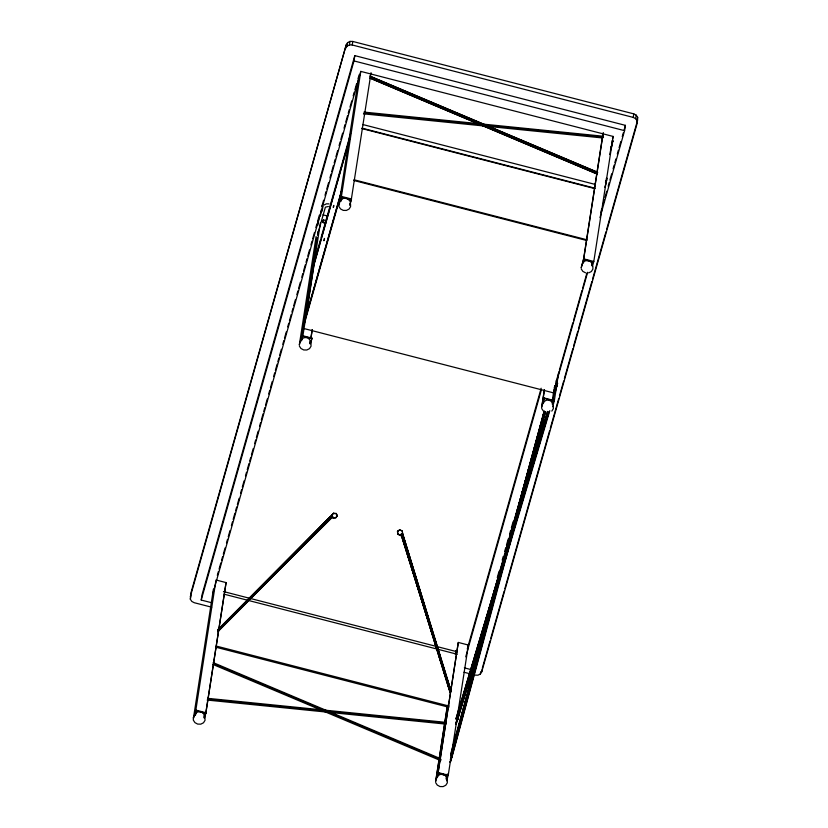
<?xml version="1.0" encoding="UTF-8"?>
<svg xmlns="http://www.w3.org/2000/svg" width="828" height="828" viewBox="0 0 828 828"><rect width="100%" height="100%" fill="white"/><g stroke="black" fill="none" stroke-linecap="round" stroke-linejoin="round"><path stroke-width="1.24" d="M611.167 146.991L611.675 145.221L609.718 154.515M611.644 147.001L611.706 145.438M459.374 712.587L456.083 724.521L456.466 722.647L455.814 722.482M555.805 388.891L556.654 386.117L555.319 392.11M604.761 187.231L605.972 183.588L606.21 181.311L605.558 181.135M449.707 761.946L450.36 762.112L450.97 760.063L507.336 551.21M211.689 607.203L194.197 602.701L191.775 601.407L190.347 599.213L190.854 593.179L346.259 44.753L347.615 42.611L350.006 41.4L352.78 41.452L633.803 113.871L636.225 115.164L637.653 117.359L637.146 123.403L481.741 671.818L480.385 673.971L477.994 675.182L475.22 675.13L463.98 672.232M190.347 599.213L190.895 595.684M211.192 602.618L201.214 600.052L202.032 594.752L354.808 55.621L625.419 125.359L624.591 130.669L599.958 217.619M193.493 717.845L213.438 588.998M194.984 715.516L195.77 710.434M193.617 718L195.853 710.124L215.994 579.993L226.075 582.591L205.686 713.591L196.65 710.797L195.553 714.875M204.092 717.866L204.485 715.32M204.661 717.224L205.934 712.722L226.075 582.591M316.099 236.549L299.312 344.986L301.868 335.982L317.072 237.75M317.88 225.071L318.863 218.685M190.316 596.709L346.259 44.753M317.466 235.204L318.055 231.374M320.426 216.067L321.419 209.681M345.711 48.293L347.067 46.14L347.615 42.611M320.426 222.639L302.841 336.23L301.527 340.877M322.195 211.192L322.982 206.11L322.009 205.861M347.067 46.14L349.457 44.929L350.006 41.4M349.457 44.929L352.231 44.981L352.78 41.452M309.993 343.755L310.386 341.208M310.976 337.379L312.156 329.73M310.107 343.734L310.5 341.188M310.893 338.642L312.27 329.741M201.214 600.052L353.98 60.92L354.808 55.621M310.635 343.227L312.011 338.134L302.913 335.795M358.617 77.842L338.859 205.416L341.415 196.412L360.77 71.384L613.186 136.454L612.482 138.938M371.047 72.709L351.248 199.879L342.14 197.53L341.157 201.018M330.734 516.568L333.529 513.184L336.199 513.463L337.338 515.678L335.775 517.904L331.479 518.007L218.002 630.988L332.535 516.527L330.734 516.568L217.774 630.108L331.065 517.51L330.734 516.568L333.529 513.184M331.862 514.84L333.249 517.904L335.816 517.614L337.338 515.678M337.296 515.968L336.199 513.463M397.481 531.483L399.686 529.827L402.139 530.862L402.894 535.167L450.97 691.359L450.142 692.901L401.311 534.246L402.894 535.167L401.487 536.058L397.771 533.884L397.481 531.483L399.686 529.827M397.771 533.884L397.533 531.183M402.139 530.862L399.645 530.117M402.273 535.085L401.487 536.058L450.391 692.032L401.311 534.246M401.352 533.956C405.058 531.545 398.754 537.403 397.823 533.594M402.894 535.167L402.698 533.097M447.265 706.305L435.611 781.58L435.932 780.266M455.359 654.006L456 650.58L455.41 654.399M436.128 778.993L447.544 705.249M436.201 779.49L438.167 772.576L458.308 642.445L468.389 645.043L452.005 750.934M446.489 779.076L447.275 773.983M446.654 780.794L448.248 775.174L451.602 753.48M480.385 673.971L480.747 671.611M481.741 671.818L482.103 669.469M544.389 389.574L541.626 407.438L541.947 406.124M542.143 404.851L544.503 389.595M542.205 405.409L544.244 397.989L553.352 400.338M552.235 400.845L554.025 389.326M554.708 385.755L554.315 388.311L554.977 385.983M556.509 380L552.297 404.271M552.669 406.662L554.263 401.031L558.807 371.689M603.032 133.422L583.481 259.733L592.589 262.083L591.606 265.56M583.554 259.288L581.184 267.868L583.73 258.864L603.281 132.563M592.537 265.964L593.811 261.462L613.165 136.434M637.146 123.403L637.105 120.898L635.676 118.704L633.254 117.41L633.803 113.871M635.676 118.704L636.225 115.164M637.105 120.898L637.653 117.359M456.373 723.879L455.721 723.713L456.352 721.447L457.004 721.612L496.251 589.029M324.007 239.996C323.448 242.821 325.062 236.57 324.276 238.981M457.004 721.612L487.671 619.427M556.095 386.583L556.933 383.053L557.586 383.219L556.178 388.456L556.416 387.287M556.178 388.456L556.654 386.117M605.734 183.64L607.141 178.403L606.489 178.237M611.737 145.656L612.906 141.153L612.213 140.636M450.867 757.309L450.318 759.897L450.97 760.063M610.526 149.495L611.136 146.763M456.694 721.819L457.149 720.153L456.497 719.987M605.651 181.767L606.096 180.1L606.748 180.276M544.079 411.257L451.094 754.349L456.518 734.384M457.201 731.89L463.98 706.936M464.653 704.431L544.327 411.216M544.358 411.444L450.784 755.829L452.233 756.088L513.256 531.493M508.04 548.954L509.034 544.979M515.161 522.747L516.175 519.001M516.858 516.506L545.331 411.692M514.612 526.504L515.637 522.758M523.772 492.815L545.807 411.702M450.618 754.339L544.286 411.412M217.319 575.305L218.375 571.579M219.078 569.095L220.838 562.885M221.542 560.401L222.597 556.675M223.301 554.191L225.061 547.981M226.468 543.013L227.524 539.287M228.228 536.803L229.987 530.593M231.395 525.625L232.451 521.899M233.154 519.415L234.914 513.205M235.618 510.721L236.673 506.995M237.377 504.511L239.137 498.301M240.544 493.333L241.6 489.607M242.304 487.123L244.063 480.913M245.471 475.945L246.527 472.219M247.23 469.735L248.99 463.525M249.694 461.041L250.749 457.315M251.453 454.831L253.213 448.621M254.62 443.653L255.676 439.927M256.38 437.443L258.139 431.233M259.547 426.265L260.603 422.539M261.306 420.055L263.066 413.845M263.77 411.361L264.825 407.635M265.529 405.151L267.289 398.941M268.696 393.973L269.752 390.247M270.456 387.763L272.215 381.553M273.623 376.585L274.679 372.859M275.382 370.375L277.142 364.165M277.846 361.681L278.901 357.955M279.605 355.471L281.365 349.261M282.772 344.293L283.828 340.567M284.532 338.083L286.291 331.873M287.699 326.905L288.755 323.179M289.458 320.695L291.218 314.485M291.922 312.001L292.977 308.275M293.681 305.801L295.441 299.591M296.848 294.623L297.904 290.897M298.608 288.413L300.367 282.203M301.775 277.235L302.831 273.509M303.534 271.025L305.304 264.815M306.008 262.331L307.064 258.605M307.768 256.121L309.527 249.911M310.935 244.943L311.99 241.217M312.694 238.733L314.454 232.523M315.861 227.555L316.917 223.829M317.621 221.345L319.38 215.135M321.844 206.441L323.603 200.231M325.011 195.263L326.066 191.537M326.77 189.053L328.53 182.843M329.937 177.875L330.993 174.149M331.697 171.665L333.456 165.455M334.16 162.971L335.216 159.245M335.92 156.761L337.679 150.551M339.087 145.583L340.142 141.857M340.846 139.373L342.606 133.163M344.013 128.195L345.069 124.469M345.773 121.985L347.532 115.775M348.236 113.291L349.292 109.565M349.996 107.081L351.755 100.871M353.163 95.903L354.218 92.177M354.922 89.693L356.682 83.483M358.089 78.515L359.145 74.789M212.63 594.266L360.791 71.405M317.693 234.158L325.404 207.145L328.374 206.514M326.118 220.6L323.52 219.969L321.968 221.273L323.189 222.628L325.621 223.343M323.355 220.558L323.52 219.969M323.189 222.628L322.133 220.693M313.636 263.925L320.332 240.306M321.036 237.822L350.627 133.391M313.284 266.771L349.83 137.821M349.913 138.069L314.091 264.484L306.081 316.234L341.55 191.061M305.842 316.782L342.43 187.687M304.445 323.334L341.426 192.81M363.947 113.829L364.196 112.96L603.55 137.117M204.381 717.99L205.758 713.146M310.697 342.782L312.011 338.134M349.675 205.24L351.32 199.434M349.933 204.526L351.496 199.01L341.415 196.412M458.308 642.445L437.919 773.445L447.027 775.795M481.968 125.401L597.247 174.077L597.164 173.011L370.178 77.159M445.019 723.206L445.702 724.086L445.733 722.347L207.662 698.325M467.251 649.048L541.16 388.239M465.729 656.832L541.388 389.812M439.316 759.98L440.134 761.004L439.316 759.98L440.475 758.645L213.148 662.597M436.273 779.055L437.991 773L447.089 775.35L446.064 778.982M542.278 404.964L544.244 397.989M497.286 577.54L499.046 571.32M502.213 560.142L503.269 556.416M504.676 551.448L505.732 547.722M506.446 545.238L508.206 539.028M509.613 534.06L510.669 530.334M511.373 527.85L513.132 521.64M600.776 212.32L601.832 208.594M603.239 203.626L604.295 199.9M604.999 197.416L606.758 191.206M608.166 186.238L609.222 182.502M609.925 180.018L611.685 173.808M613.093 168.84L614.148 165.114M614.852 162.63L615.908 158.904M617.315 153.936L618.381 150.21M619.085 147.726L620.845 141.516M622.252 136.548L623.308 132.822M624.012 130.327L625.419 125.359M479.578 642.466L480.633 638.74M482.041 633.772L483.097 630.046M484.504 625.078L534.484 448.672M535.892 443.704L536.948 439.978M556.209 381.356L558.755 372.641M559.376 370.157L572.79 322.858M573.525 320.508L581.949 290.493M582.674 288.227L586.886 273.074M587.652 272.267L553.477 392.855L303.027 328.312M482.289 668.289L490.041 640.934M490.745 638.44L504.138 591.182M504.842 588.698L549.595 430.767M550.299 428.273L558.755 398.434M559.459 395.939L563.692 381.015M564.396 378.531L572.852 348.681M573.556 346.197L577.778 331.272M578.493 328.788L591.875 281.53M592.579 279.046L605.972 231.788M606.676 229.304L637.684 119.863M451.726 755.85L452.233 756.088L450.36 762.112M612.254 142.861L612.865 140.801M458.029 713.56L463.908 693.75M464.643 691.276L547.743 411.495M458.029 713.57L463.908 693.802M464.643 691.328L547.732 412.127L455.949 718.994L547.722 411.444M547.846 412.106L456.311 719.729L457.894 719.501L457.532 718.766M460.109 710.113L462.676 701.471M464.156 696.524L465.988 690.345M466.723 687.882L472.602 668.113M473.347 665.64L479.226 645.871M480.695 640.934L481.792 637.229M504.594 560.628L505.691 556.923M506.425 554.45L509.003 545.807M510.472 540.86L512.315 534.681M513.049 532.218L518.928 512.449M519.663 509.976L521.495 503.797M522.24 501.333L524.807 492.681M526.277 487.744L528.119 481.565M528.854 479.091L531.431 470.449M533.636 463.028L534.733 459.323M535.468 456.849L541.357 437.091M542.826 432.144L547.97 414.849M502.13 569.26L503.238 565.555M504.707 560.618L548.819 412.365M497.97 584.837L499.067 581.132M499.801 578.658L549.802 410.647M450.898 757.527L451.539 757.703L452.233 756.088L451.519 757.485M607.141 178.403L606.189 178.869M557.586 383.219L556.633 383.685M551.821 411.102L553.342 408.69L553.301 405.875M332.535 516.527L217.754 631.857M440.227 759.514L439.647 760.187L324.369 711.511M222.701 626.372L227.224 621.807M232.647 616.322L235.359 613.579M242.594 606.272L244.395 604.45M270.611 577.965L272.422 576.133M279.657 568.826L282.369 566.083M288.693 559.697L305.874 542.34M311.297 536.855L314.909 533.201M321.243 526.815L323.044 524.983M218.219 629.197L330.796 516.123L219.793 628.214L224.367 623.67M226.199 621.838L233.496 614.531M235.328 612.699L250.843 597.174M252.675 595.342L259.971 588.035M261.803 586.203L286.447 561.539M288.279 559.707L305.625 542.35M222.773 626.361L227.338 621.797M231.002 618.133L235.566 613.569M240.141 608.994L244.705 604.419M248.369 600.766L252.933 596.191M257.508 591.627L262.072 587.052M266.647 582.477L271.222 577.913M274.875 574.249L279.44 569.685M284.014 565.11L288.589 560.535M293.153 555.971L331.479 518.007L331.065 517.51M324.162 204.971L326.408 203.833L329.006 203.885M588.687 272.888L591.368 271.522L592.889 269.11L592.848 266.295M445.733 722.347L446.178 722.389M363.968 112.09L603.333 136.237M363.471 113.829L602.836 137.976M207.88 699.194L445.95 723.217M207.166 700.064L445.702 724.086M333.487 513.474L336.147 513.753M352.231 44.981L633.254 117.41M353.98 60.92L624.591 130.669M612.906 141.153L612.254 140.988L611.685 143.389L612.337 143.554M605.423 182.605L606.075 182.771M362.56 124.469L595.477 184.489M361.971 128.143L594.887 188.173M361.919 128.588L594.835 188.618M354.001 179.759L586.917 239.778M353.866 180.483L586.783 240.513M583.73 258.864L593.811 261.462M322.961 214.835L327.515 216.004M556.54 384.916L557.192 385.082M555.867 387.421L556.519 387.587M301.868 335.982L311.949 338.58M544.182 398.434L554.263 401.031M223.446 591.534L457.097 651.76M224.336 594.245L457.253 654.275M464.342 667.865L471.825 669.79M216.315 646.078L449.231 706.108M215.984 647.237L448.9 707.267M205.934 712.722L195.853 710.124L196.578 711.242M438.167 772.576L448.248 775.174M323.355 222.049L325.787 222.763M369.557 75.99L597.744 172.338M371.079 76.693L596.885 172.038M408.856 93.616L412.427 95.127M471.846 120.215L475.417 121.726M499.18 131.755L502.751 133.267M556.23 155.85L559.79 157.351M583.564 167.391L587.124 168.891M369.93 78.029L478.077 123.693M481.637 125.204L596.916 173.88M370.251 78.236L476.028 122.896M213.759 663.766L439.564 759.11M212.661 664.335L320.477 709.803M585.562 272.836L582.829 271.377L581.225 268.914M440.144 758.438L441.158 759.969M541.678 408.483L543.282 410.957M338.911 206.462L340.515 208.925L343.247 210.384L346.373 210.436L349.054 209.07L350.575 206.658L350.534 203.843M299.363 346.032L300.968 348.505L303.69 349.954L306.815 350.006L309.506 348.65L311.028 346.239L310.986 343.423M435.663 782.626L437.267 785.089L439.989 786.548L443.115 786.6L445.806 785.234L447.327 782.822L447.286 780.007M402.149 535.83L450.97 691.359M406.838 549.833L407.987 553.528M410.274 560.898L412.178 567.045M414.466 574.425L417.126 583.026M420.179 592.858L422.083 599.006M423.605 603.922L431.233 628.504M433.52 635.883L436.18 644.484M436.946 646.947L446.095 676.445M447.617 681.361L450.287 689.972M401.549 535.612L450.09 691.866L436.542 647.424M450.908 690.324L402.957 534.722L446.913 678.877M447.658 681.34L450.297 689.962M410.181 561.011L411.309 564.717M415.822 579.528L417.705 585.696M419.972 593.107L421.1 596.812M423.356 604.212L425.24 610.391M428.252 620.265L435.787 644.95M204.971 717.555L205.013 720.37L203.491 722.782L200.8 724.148L197.675 724.096L194.953 722.637L193.348 720.174L193.307 717.358M605.972 182.47L605.972 183.588M195.066 714.75A4.709 4.223 8.8 0 1 200.769 711.852A4.709 4.223 8.8 0 1 204.164 717.089M437.381 777.202A4.709 4.223 8.8 0 1 446.447 777.357M301.081 340.608A4.709 4.223 8.8 0 1 306.784 337.72A4.709 4.223 8.8 0 1 310.179 342.958M582.943 263.49A4.709 4.223 8.8 0 1 588.646 260.592A4.709 4.223 8.8 0 1 592.051 265.829M340.629 201.038A4.709 4.223 8.8 0 1 349.695 201.194M543.396 403.06A4.709 4.223 8.8 0 1 552.462 403.215M333.394 206.886C332.98 209.484 334.615 202.26 333.394 206.886"/></g></svg>
